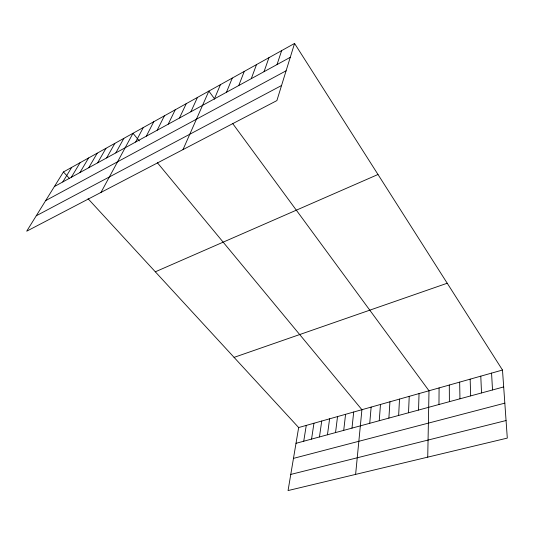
<?xml version="1.0" encoding="UTF-8"?>
<svg xmlns="http://www.w3.org/2000/svg" width="534" height="534" viewBox="0 0 534 534"><rect width="100%" height="100%" fill="white"/><g stroke="black" fill="none" stroke-linecap="round" stroke-linejoin="round"><path stroke-width="0.8" d="M438.968 404.505L439.088 387.924M427.734 457.144L429.002 390.768L232.724 123.594M418.536 410.052L419.05 393.578M408.523 412.769L409.224 396.348M398.638 415.452L399.519 399.085M388.879 418.102L389.94 401.788M379.247 420.719L380.482 404.458M369.735 423.302L371.143 407.095M355.617 474.399L361.918 409.698L157.383 162.73M351.986 428.121L353.702 412.014M343.716 430.364L345.578 414.311M335.539 432.587L337.541 416.58M327.455 434.783L329.591 418.823M319.459 436.952L321.728 421.039M311.556 439.102L313.952 423.235M303.733 441.224L306.262 425.404M88.063 198.721L298.653 427.554L288.06 490.566L507.3 438.1L502.487 370.035L294.561 43.434L63.433 171.961L26.7 231.195L276.892 100.586L294.561 43.434M277.033 64.561L281.638 50.617M264.036 71.676L268.956 57.672M251.28 78.665L256.5 64.601M238.765 85.527L244.272 71.402M226.469 92.262L232.257 78.084M214.401 98.877L220.449 84.646M182.995 149.607L208.854 91.094L214.688 99.037M190.898 111.746L197.453 97.435M179.457 118.021L186.253 103.663M168.217 124.175L175.239 109.79M157.176 130.229L164.412 115.811M146.316 136.177L153.759 121.732M135.643 142.024L143.292 127.559M100.993 192.414L132.993 133.286L139.327 140.936M115.838 152.878L123.848 138.366M106.666 157.904L114.843 143.379M97.629 162.85L105.966 148.312M88.731 167.729L97.215 153.178M79.96 172.535L88.591 157.977M71.309 177.275L80.087 162.703M62.792 181.94L71.703 167.369M54.395 186.546L290.276 57.305M45.67 200.61L286.097 70.802M36.265 215.776L281.558 85.5M155.314 271.806L377.999 174.491M234.072 357.379L447.225 283.234M298.653 427.554L502.487 370.035M296.003 443.32L503.682 386.936M293.473 458.372L504.83 403.15M290.776 474.426L506.058 420.532M63.433 171.961L69.327 178.363M491.56 373.112L492.522 389.967M480.787 376.156L481.521 392.951M470.154 379.153L470.668 395.901M459.661 382.117L459.954 398.805M449.308 385.041L449.394 401.675"/></g></svg>
